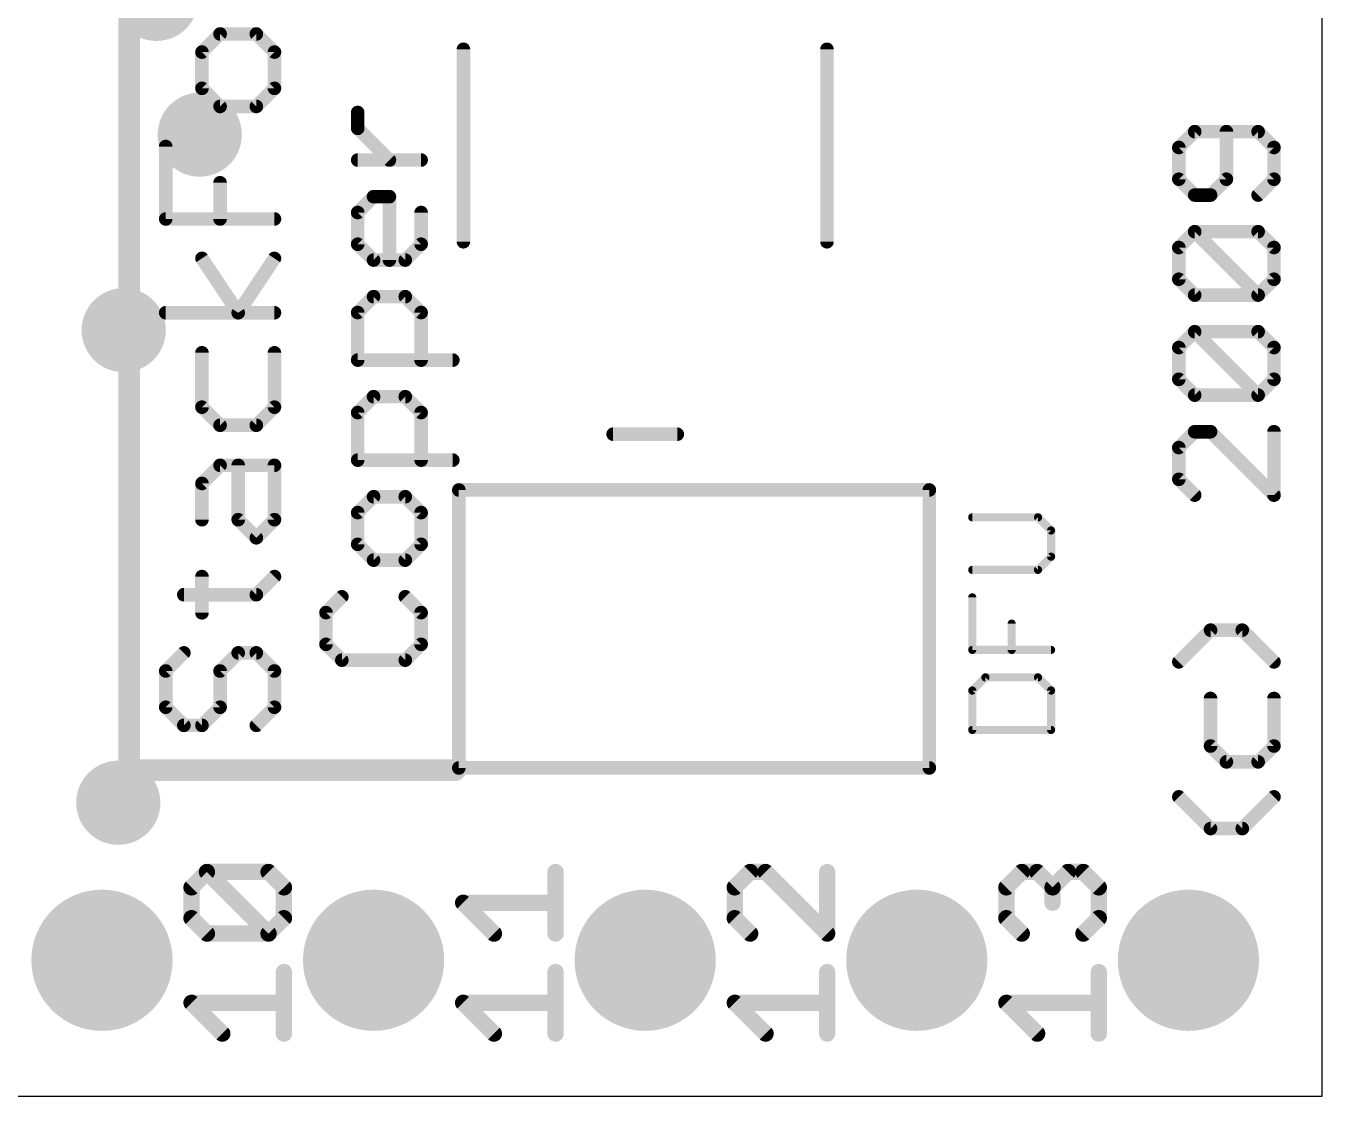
# Model space of a CAD drawing. Extents: x 0 to 2.1, y 0 to 0.71.
# Drawn here: x 1.622 to 2.0992, y 0 to 0.394 of the extents above; entities that cross this region are included whole.
import ezdxf

# ---------------------------------------------------------------- set-up
doc = ezdxf.new("R2010")
doc.units = 0
for name, color, linetype in [('17', 82, 'CONTINUOUS'), ('18', 82, 'CONTINUOUS'), ('20', 7, 'CONTINUOUS'), ('21', 253, 'CONTINUOUS')]:
    doc.layers.add(name, color=color, linetype=linetype)

# ---------------------------------------------------------------- blocks, each defined once
blk = doc.blocks.new('ROUNDP')
at = {"const_width": 0.5}
blk.add_lwpolyline([(0, -0.25, 1), (0, 0.25, 1), (0, -0.25)], format="xyb", dxfattribs=at)
blk = doc.blocks.new('ROUNDV')
at = {"const_width": 0.5}
blk.add_lwpolyline([(0, -0.25, 1), (0, 0.25, 1), (0, -0.25)], format="xyb", dxfattribs=at)

msp = doc.modelspace()

# ---------------------------------------------------------------- linework, layer by layer
at = {"layer": '20'}
for p, q in [((2.099213, 0), (2.099213, 0.707008)), ((0, 0), (2.099213, 0))]:
    msp.add_line(p, q, dxfattribs=at)
at = {"layer": '21'}
for points, const_width in [([(1.66, 0.12), (1.66, 0.61)], 0.008), ([(1.693484, 0.391071), (1.686811, 0.384398)], 0.005), ([(1.706831, 0.391071), (1.693484, 0.391071)], 0.005), ([(1.7135, 0.384398), (1.706831, 0.391071)], 0.005), ([(1.686811, 0.384398), (1.686811, 0.371051)], 0.005), ([(1.7135, 0.371051), (1.7135, 0.384398)], 0.005), ([(1.783071, 0.385433), (1.783071, 0.314567)], 0.005), ([(1.916929, 0.314567), (1.916929, 0.385433)], 0.005), ([(1.686811, 0.371051), (1.693484, 0.364382)], 0.005), ([(1.706831, 0.364382), (1.7135, 0.371051)], 0.005), ([(1.693484, 0.364382), (1.706831, 0.364382)], 0.005), ([(1.74415, 0.356327), (1.74415, 0.362165)], 0.005), ([(1.755827, 0.344654), (1.74415, 0.356327)], 0.005), ([(2.052311, 0.355106), (2.046472, 0.349268)], 0.005), ([(2.075665, 0.355106), (2.052311, 0.355106)], 0.005), ([(2.063988, 0.337591), (2.063988, 0.355106)], 0.005), ([(2.0815, 0.349268), (2.075665, 0.355106)], 0.005), ([(1.673469, 0.322949), (1.673469, 0.349638)], 0.005), ([(2.046472, 0.349268), (2.046472, 0.337591)], 0.005), ([(2.0815, 0.337591), (2.0815, 0.349268)], 0.005), ([(1.7675, 0.344654), (1.74415, 0.344654)], 0.005), ([(2.046472, 0.337591), (2.052311, 0.331756)], 0.005), ([(2.05815, 0.331756), (2.063988, 0.337591)], 0.005), ([(2.075665, 0.331756), (2.0815, 0.337591)], 0.005), ([(1.693484, 0.322949), (1.693484, 0.336291)], 0.005), ([(2.052311, 0.331756), (2.05815, 0.331756)], 0.005), ([(1.74415, 0.325335), (1.749988, 0.331173)], 0.005), ([(1.749988, 0.331173), (1.755827, 0.331173)], 0.005), ([(1.755827, 0.331173), (1.755827, 0.307823)], 0.005), ([(1.7135, 0.322949), (1.673469, 0.322949)], 0.005), ([(1.74415, 0.313657), (1.74415, 0.325335)], 0.005), ([(1.7675, 0.325335), (1.7675, 0.313657)], 0.005), ([(2.046472, 0.312437), (2.052311, 0.318276)], 0.005), ([(2.052311, 0.318276), (2.075665, 0.318276)], 0.005), ([(2.075665, 0.294925), (2.052311, 0.318276)], 0.005), ([(2.075665, 0.318276), (2.0815, 0.312437)], 0.005), ([(1.749988, 0.307823), (1.74415, 0.313657)], 0.005), ([(1.7675, 0.313657), (1.761665, 0.307823)], 0.005), ([(1.700157, 0.288421), (1.686811, 0.308437)], 0.005), ([(1.7135, 0.308437), (1.700157, 0.288421)], 0.005), ([(1.761665, 0.307823), (1.749988, 0.307823)], 0.005), ([(2.046472, 0.30076), (2.046472, 0.312437)], 0.005), ([(2.0815, 0.312437), (2.0815, 0.30076)], 0.005), ([(2.052311, 0.294925), (2.046472, 0.30076)], 0.005), ([(2.0815, 0.30076), (2.075665, 0.294925)], 0.005), ([(1.74415, 0.288504), (1.749988, 0.294343)], 0.005), ([(1.749988, 0.294343), (1.761665, 0.294343)], 0.005), ([(1.761665, 0.294343), (1.7675, 0.288504)], 0.005), ([(2.075665, 0.294925), (2.052311, 0.294925)], 0.005), ([(1.7135, 0.288421), (1.673469, 0.288421)], 0.005), ([(1.74415, 0.270992), (1.74415, 0.288504)], 0.005), ([(1.7675, 0.288504), (1.7675, 0.270992)], 0.005), ([(2.046472, 0.275606), (2.052311, 0.281445)], 0.005), ([(2.052311, 0.281445), (2.075665, 0.281445)], 0.005), ([(2.075665, 0.258094), (2.052311, 0.281445)], 0.005), ([(2.075665, 0.281445), (2.0815, 0.275606)], 0.005), ([(2.046472, 0.263929), (2.046472, 0.275606)], 0.005), ([(2.0815, 0.275606), (2.0815, 0.263929)], 0.005), ([(1.686811, 0.273677), (1.686811, 0.253657)], 0.005), ([(1.7135, 0.253657), (1.7135, 0.273677)], 0.005), ([(1.779173, 0.270992), (1.74415, 0.270992)], 0.005), ([(2.052311, 0.258094), (2.046472, 0.263929)], 0.005), ([(2.0815, 0.263929), (2.075665, 0.258094)], 0.005), ([(1.74415, 0.251673), (1.749988, 0.257512)], 0.005), ([(1.749988, 0.257512), (1.761665, 0.257512)], 0.005), ([(1.761665, 0.257512), (1.7675, 0.251673)], 0.005), ([(2.075665, 0.258094), (2.052311, 0.258094)], 0.005), ([(1.686811, 0.253657), (1.693484, 0.246988)], 0.005), ([(1.706831, 0.246988), (1.7135, 0.253657)], 0.005), ([(1.74415, 0.234161), (1.74415, 0.251673)], 0.005), ([(1.7675, 0.251673), (1.7675, 0.234161)], 0.005), ([(1.693484, 0.246988), (1.706831, 0.246988)], 0.005), ([(1.838189, 0.243701), (1.861811, 0.243701)], 0.005), ([(2.052311, 0.244614), (2.046472, 0.238776)], 0.005), ([(2.05815, 0.244614), (2.052311, 0.244614)], 0.005), ([(2.0815, 0.221264), (2.05815, 0.244614)], 0.005), ([(2.0815, 0.244614), (2.0815, 0.221264)], 0.005), ([(2.046472, 0.238776), (2.046472, 0.227098)], 0.005), ([(1.686811, 0.225571), (1.693484, 0.232244)], 0.005), ([(1.693484, 0.232244), (1.7135, 0.232244)], 0.005), ([(1.700157, 0.212224), (1.700157, 0.232244)], 0.005), ([(1.7135, 0.232244), (1.7135, 0.212224)], 0.005), ([(1.779173, 0.234161), (1.74415, 0.234161)], 0.005), ([(2.046472, 0.227098), (2.052311, 0.221264)], 0.005), ([(1.686811, 0.212224), (1.686811, 0.225571)], 0.005), ([(1.781386, 0.223181), (1.954614, 0.223181)], 0.005), ([(1.781386, 0.120819), (1.781386, 0.223181)], 0.005), ([(1.954614, 0.223181), (1.954614, 0.120819)], 0.005), ([(1.749988, 0.220681), (1.74415, 0.214843)], 0.005), ([(1.761665, 0.220681), (1.749988, 0.220681)], 0.005), ([(1.7675, 0.214843), (1.761665, 0.220681)], 0.005), ([(1.74415, 0.214843), (1.74415, 0.203165)], 0.005), ([(1.7675, 0.203165), (1.7675, 0.214843)], 0.005), ([(1.706831, 0.205555), (1.700157, 0.212224)], 0.005), ([(1.7135, 0.212224), (1.706831, 0.205555)], 0.005), ([(1.99461, 0.213098), (1.970421, 0.213098)], 0.003), ([(1.999445, 0.208264), (1.99461, 0.213098)], 0.003), ([(1.74415, 0.203165), (1.749988, 0.197331)], 0.005), ([(1.761665, 0.197331), (1.7675, 0.203165)], 0.005), ([(1.999445, 0.198587), (1.999445, 0.208264)], 0.003), ([(1.749988, 0.197331), (1.761665, 0.197331)], 0.005), ([(1.99461, 0.193752), (1.999445, 0.198587)], 0.003), ([(1.686811, 0.177933), (1.686811, 0.191276)], 0.005), ([(1.706831, 0.184602), (1.7135, 0.191276)], 0.005), ([(1.970421, 0.193752), (1.99461, 0.193752)], 0.003), ([(1.680142, 0.184602), (1.706831, 0.184602)], 0.005), ([(1.738311, 0.18385), (1.732472, 0.178012)], 0.005), ([(1.7675, 0.178012), (1.761665, 0.18385)], 0.005), ([(1.970421, 0.164287), (1.970421, 0.183634)], 0.003), ([(1.732472, 0.178012), (1.732472, 0.166335)], 0.005), ([(1.7675, 0.166335), (1.7675, 0.178012)], 0.005), ([(1.984933, 0.164287), (1.984933, 0.173961)], 0.003), ([(2.05815, 0.171555), (2.046472, 0.159882)], 0.005), ([(2.069827, 0.171555), (2.05815, 0.171555)], 0.005), ([(2.0815, 0.159882), (2.069827, 0.171555)], 0.005), ([(1.732472, 0.166335), (1.738311, 0.1605)], 0.005), ([(1.761665, 0.1605), (1.7675, 0.166335)], 0.005), ([(1.680142, 0.163189), (1.673469, 0.156516)], 0.005), ([(1.693484, 0.156516), (1.700157, 0.163189)], 0.005), ([(1.700157, 0.163189), (1.706831, 0.163189)], 0.005), ([(1.706831, 0.163189), (1.7135, 0.156516)], 0.005), ([(1.738311, 0.1605), (1.761665, 0.1605)], 0.005), ([(1.999445, 0.164287), (1.970421, 0.164287)], 0.003), ([(1.673469, 0.156516), (1.673469, 0.143169)], 0.005), ([(1.693484, 0.143169), (1.693484, 0.156516)], 0.005), ([(1.7135, 0.156516), (1.7135, 0.143169)], 0.005), ([(1.97526, 0.154169), (1.970421, 0.149335)], 0.003), ([(1.99461, 0.154169), (1.97526, 0.154169)], 0.003), ([(1.999445, 0.149335), (1.99461, 0.154169)], 0.003), ([(1.970421, 0.149335), (1.970421, 0.134823)], 0.003), ([(1.999445, 0.134823), (1.999445, 0.149335)], 0.003), ([(2.05815, 0.146402), (2.05815, 0.128886)], 0.005), ([(2.0815, 0.128886), (2.0815, 0.146402)], 0.005), ([(1.673469, 0.143169), (1.680142, 0.1365)], 0.005), ([(1.686811, 0.1365), (1.693484, 0.143169)], 0.005), ([(1.7135, 0.143169), (1.706831, 0.1365)], 0.005), ([(1.680142, 0.1365), (1.686811, 0.1365)], 0.005), ([(1.970421, 0.134823), (1.999445, 0.134823)], 0.003), ([(2.05815, 0.128886), (2.063988, 0.123051)], 0.005), ([(2.075665, 0.123051), (2.0815, 0.128886)], 0.005), ([(2.063988, 0.123051), (2.075665, 0.123051)], 0.005), ([(1.78, 0.12), (1.66, 0.12)], 0.008), ([(1.954614, 0.120819), (1.781386, 0.120819)], 0.005), ([(2.05815, 0.0985), (2.046472, 0.110173)], 0.005), ([(2.0815, 0.110173), (2.069827, 0.0985)], 0.005), ([(2.069827, 0.0985), (2.05815, 0.0985)], 0.005), ([(1.682972, 0.076843), (1.688646, 0.082516)], 0.006), ([(1.688646, 0.082516), (1.711331, 0.082516)], 0.006), ([(1.711331, 0.059831), (1.688646, 0.082516)], 0.006), ([(1.711331, 0.082516), (1.717, 0.076843)], 0.006), ([(1.817, 0.059831), (1.817, 0.082516)], 0.006), ([(1.888646, 0.082516), (1.882972, 0.076843)], 0.006), ([(1.894315, 0.082516), (1.888646, 0.082516)], 0.006), ([(1.917, 0.059831), (1.894315, 0.082516)], 0.006), ([(1.917, 0.082516), (1.917, 0.059831)], 0.006), ([(1.982972, 0.076843), (1.988646, 0.082516)], 0.006), ([(1.988646, 0.082516), (1.994315, 0.082516)], 0.006), ([(1.994315, 0.082516), (1.999988, 0.076843)], 0.006), ([(1.999988, 0.076843), (2.005657, 0.082516)], 0.006), ([(2.005657, 0.082516), (2.011331, 0.082516)], 0.006), ([(2.011331, 0.082516), (2.017, 0.076843)], 0.006), ([(1.682972, 0.0655), (1.682972, 0.076843)], 0.006), ([(1.717, 0.076843), (1.717, 0.0655)], 0.006), ([(1.882972, 0.076843), (1.882972, 0.0655)], 0.006), ([(1.982972, 0.0655), (1.982972, 0.076843)], 0.006), ([(1.999988, 0.076843), (1.999988, 0.071173)], 0.006), ([(2.017, 0.076843), (2.017, 0.0655)], 0.006), ([(1.794315, 0.059831), (1.782972, 0.071173)], 0.006), ([(1.782972, 0.071173), (1.817, 0.071173)], 0.006), ([(1.688646, 0.059831), (1.682972, 0.0655)], 0.006), ([(1.717, 0.0655), (1.711331, 0.059831)], 0.006), ([(1.882972, 0.0655), (1.888646, 0.059831)], 0.006), ([(1.988646, 0.059831), (1.982972, 0.0655)], 0.006), ([(2.017, 0.0655), (2.011331, 0.059831)], 0.006), ([(1.711331, 0.059831), (1.688646, 0.059831)], 0.006), ([(1.717, 0.023), (1.717, 0.045685)], 0.006), ([(1.817, 0.023), (1.817, 0.045685)], 0.006), ([(1.917, 0.023), (1.917, 0.045685)], 0.006), ([(2.017, 0.023), (2.017, 0.045685)], 0.006), ([(1.694315, 0.023), (1.682972, 0.034343)], 0.006), ([(1.682972, 0.034343), (1.717, 0.034343)], 0.006), ([(1.794315, 0.023), (1.782972, 0.034343)], 0.006), ([(1.782972, 0.034343), (1.817, 0.034343)], 0.006), ([(1.894315, 0.023), (1.882972, 0.034343)], 0.006), ([(1.882972, 0.034343), (1.917, 0.034343)], 0.006), ([(1.994315, 0.023), (1.982972, 0.034343)], 0.006), ([(1.982972, 0.034343), (2.017, 0.034343)], 0.006)]:
    msp.add_lwpolyline(points, dxfattribs=dict(at, const_width=const_width))
for points, const_width in [([(1.693484, 0.392321, 1), (1.693484, 0.389821)], 0.0025), ([(1.694368, 0.390187, 1), (1.6926, 0.391955)], 0.0025), ([(1.707715, 0.391954, 1), (1.705947, 0.390187)], 0.0025), ([(1.706831, 0.389821, 1), (1.706831, 0.392321)], 0.0025), ([(1.688061, 0.384398, 1), (1.685561, 0.384398)], 0.0025), ([(1.71475, 0.384398, 1), (1.71225, 0.384398)], 0.0025), ([(1.784321, 0.385433, 1), (1.781821, 0.385433)], 0.0025), ([(1.918179, 0.385433, 1), (1.915679, 0.385433)], 0.0025), ([(1.685927, 0.385282, 1), (1.687695, 0.383514)], 0.0025), ([(1.712616, 0.383514, 1), (1.714384, 0.385281)], 0.0025), ([(1.687695, 0.371935, 1), (1.685927, 0.370167)], 0.0025), ([(1.685561, 0.371051, 1), (1.688061, 0.371051)], 0.0025), ([(1.71225, 0.371051, 1), (1.71475, 0.371051)], 0.0025), ([(1.714384, 0.370167, 1), (1.712616, 0.371935)], 0.0025), ([(1.693484, 0.365632, 1), (1.693484, 0.363132)], 0.0025), ([(1.692601, 0.363498, 1), (1.694368, 0.365266)], 0.0025), ([(1.705947, 0.365266, 1), (1.707715, 0.363498)], 0.0025), ([(1.706831, 0.363132, 1), (1.706831, 0.365632)], 0.0025), ([(1.7454, 0.362165, 1), (1.7429, 0.362165)], 0.0025), ([(1.745033, 0.357211, 1), (1.743266, 0.355443)], 0.0025), ([(1.7429, 0.356327, 1), (1.7454, 0.356327)], 0.0025), ([(2.052311, 0.356356, 1), (2.052311, 0.353856)], 0.0025), ([(2.053195, 0.354222, 1), (2.051427, 0.35599)], 0.0025), ([(2.065238, 0.355106, 1), (2.062738, 0.355106)], 0.0025), ([(2.07655, 0.35599, 1), (2.074781, 0.354223)], 0.0025), ([(2.075665, 0.353856, 1), (2.075665, 0.356356)], 0.0025), ([(1.674719, 0.349638, 1), (1.672219, 0.349638)], 0.0025), ([(2.047722, 0.349268, 1), (2.045222, 0.349268)], 0.0025), ([(2.045589, 0.350152, 1), (2.047356, 0.348384)], 0.0025), ([(2.08275, 0.349268, 1), (2.08025, 0.349268)], 0.0025), ([(2.080616, 0.348384, 1), (2.082384, 0.350151)], 0.0025), ([(1.74415, 0.345904, 1), (1.74415, 0.343404)], 0.0025), ([(1.754943, 0.34377, 1), (1.756711, 0.345538)], 0.0025), ([(1.7675, 0.343404, 1), (1.7675, 0.345904)], 0.0025), ([(2.047356, 0.338475, 1), (2.045589, 0.336706)], 0.0025), ([(2.045222, 0.337591, 1), (2.047722, 0.337591)], 0.0025), ([(2.062738, 0.337591, 1), (2.065238, 0.337591)], 0.0025), ([(2.064872, 0.336706, 1), (2.063105, 0.338475)], 0.0025), ([(2.08025, 0.337591, 1), (2.08275, 0.337591)], 0.0025), ([(2.082384, 0.336707, 1), (2.080616, 0.338474)], 0.0025), ([(1.694734, 0.336291, 1), (1.692234, 0.336291)], 0.0025), ([(2.052311, 0.333006, 1), (2.052311, 0.330506)], 0.0025), ([(2.05815, 0.330506, 1), (2.05815, 0.333006)], 0.0025), ([(1.749988, 0.332423, 1), (1.749988, 0.329923)], 0.0025), ([(1.750872, 0.330289, 1), (1.749104, 0.332057)], 0.0025), ([(1.757077, 0.331173, 1), (1.754577, 0.331173)], 0.0025), ([(1.755827, 0.329923, 1), (1.755827, 0.332423)], 0.0025), ([(2.051427, 0.330872, 1), (2.053195, 0.33264)], 0.0025), ([(2.057266, 0.33264, 1), (2.059033, 0.330872)], 0.0025), ([(2.074781, 0.33264, 1), (2.076549, 0.330872)], 0.0025), ([(1.673469, 0.324199, 1), (1.673469, 0.321699)], 0.0025), ([(1.7135, 0.321699, 1), (1.7135, 0.324199)], 0.0025), ([(1.7454, 0.325335, 1), (1.7429, 0.325335)], 0.0025), ([(1.743266, 0.326219, 1), (1.745033, 0.324451)], 0.0025), ([(1.76875, 0.325335, 1), (1.76625, 0.325335)], 0.0025), ([(1.672219, 0.322949, 1), (1.674719, 0.322949)], 0.0025), ([(1.692234, 0.322949, 1), (1.694734, 0.322949)], 0.0025), ([(2.052311, 0.319526, 1), (2.052311, 0.317026)], 0.0025), ([(2.053195, 0.31916, 1), (2.051427, 0.317392)], 0.0025), ([(2.053195, 0.317392, 1), (2.051427, 0.319159)], 0.0025), ([(2.07655, 0.319159, 1), (2.074781, 0.317392)], 0.0025), ([(2.075665, 0.317026, 1), (2.075665, 0.319526)], 0.0025), ([(1.745033, 0.314542, 1), (1.743266, 0.312773)], 0.0025), ([(1.768384, 0.312774, 1), (1.766616, 0.314541)], 0.0025), ([(1.781821, 0.314567, 1), (1.784321, 0.314567)], 0.0025), ([(1.915679, 0.314567, 1), (1.918179, 0.314567)], 0.0025), ([(1.687851, 0.30913, 1), (1.685771, 0.307744)], 0.0025), ([(1.71454, 0.307744, 1), (1.71246, 0.30913)], 0.0025), ([(1.7429, 0.313657, 1), (1.7454, 0.313657)], 0.0025), ([(1.749988, 0.309073, 1), (1.749988, 0.306573)], 0.0025), ([(1.761665, 0.306573, 1), (1.761665, 0.309073)], 0.0025), ([(1.76625, 0.313657, 1), (1.76875, 0.313657)], 0.0025), ([(2.047722, 0.312437, 1), (2.045222, 0.312437)], 0.0025), ([(2.045589, 0.313321, 1), (2.047356, 0.311553)], 0.0025), ([(2.08275, 0.312437, 1), (2.08025, 0.312437)], 0.0025), ([(2.080616, 0.311553, 1), (2.082384, 0.313321)], 0.0025), ([(1.749105, 0.306939, 1), (1.750872, 0.308707)], 0.0025), ([(1.754577, 0.307823, 1), (1.757077, 0.307823)], 0.0025), ([(1.760781, 0.308707, 1), (1.762549, 0.306939)], 0.0025), ([(2.045222, 0.30076, 1), (2.047722, 0.30076)], 0.0025), ([(2.047356, 0.301644, 1), (2.045589, 0.299876)], 0.0025), ([(2.08025, 0.30076, 1), (2.08275, 0.30076)], 0.0025), ([(2.082384, 0.299876, 1), (2.080616, 0.301644)], 0.0025), ([(1.749988, 0.295593, 1), (1.749988, 0.293093)], 0.0025), ([(1.750872, 0.293459, 1), (1.749104, 0.295226)], 0.0025), ([(1.76255, 0.295226, 1), (1.760781, 0.293459)], 0.0025), ([(1.761665, 0.293093, 1), (1.761665, 0.295593)], 0.0025), ([(2.052311, 0.296175, 1), (2.052311, 0.293675)], 0.0025), ([(2.051427, 0.294041, 1), (2.053195, 0.295809)], 0.0025), ([(2.074781, 0.295809, 1), (2.076549, 0.294041)], 0.0025), ([(2.074782, 0.294041, 1), (2.076549, 0.295809)], 0.0025), ([(2.075665, 0.293675, 1), (2.075665, 0.296175)], 0.0025), ([(1.673469, 0.289671, 1), (1.673469, 0.287171)], 0.0025), ([(1.699117, 0.289115, 1), (1.701198, 0.287728)], 0.0025), ([(1.699117, 0.287728, 1), (1.701197, 0.289115)], 0.0025), ([(1.7135, 0.287171, 1), (1.7135, 0.289671)], 0.0025), ([(1.7454, 0.288504, 1), (1.7429, 0.288504)], 0.0025), ([(1.743266, 0.289388, 1), (1.745033, 0.28762)], 0.0025), ([(1.76875, 0.288504, 1), (1.76625, 0.288504)], 0.0025), ([(1.766616, 0.28762, 1), (1.768384, 0.289388)], 0.0025), ([(2.052311, 0.282695, 1), (2.052311, 0.280195)], 0.0025), ([(2.053195, 0.282329, 1), (2.051427, 0.280561)], 0.0025), ([(2.053195, 0.280561, 1), (2.051427, 0.282329)], 0.0025), ([(2.07655, 0.282328, 1), (2.074781, 0.280561)], 0.0025), ([(2.075665, 0.280195, 1), (2.075665, 0.282695)], 0.0025), ([(2.047722, 0.275606, 1), (2.045222, 0.275606)], 0.0025), ([(2.045589, 0.27649, 1), (2.047356, 0.274722)], 0.0025), ([(2.08275, 0.275606, 1), (2.08025, 0.275606)], 0.0025), ([(2.080616, 0.274723, 1), (2.082384, 0.27649)], 0.0025), ([(1.688061, 0.273677, 1), (1.685561, 0.273677)], 0.0025), ([(1.71475, 0.273677, 1), (1.71225, 0.273677)], 0.0025), ([(1.74415, 0.272242, 1), (1.74415, 0.269742)], 0.0025), ([(1.7429, 0.270992, 1), (1.7454, 0.270992)], 0.0025), ([(1.76625, 0.270992, 1), (1.76875, 0.270992)], 0.0025), ([(1.779173, 0.269742, 1), (1.779173, 0.272242)], 0.0025), ([(2.045222, 0.263929, 1), (2.047722, 0.263929)], 0.0025), ([(2.047356, 0.264813, 1), (2.045589, 0.263045)], 0.0025), ([(2.08025, 0.263929, 1), (2.08275, 0.263929)], 0.0025), ([(2.082384, 0.263045, 1), (2.080616, 0.264813)], 0.0025), ([(1.749988, 0.258762, 1), (1.749988, 0.256262)], 0.0025), ([(1.750872, 0.256628, 1), (1.749104, 0.258396)], 0.0025), ([(1.76255, 0.258395, 1), (1.760781, 0.256628)], 0.0025), ([(1.761665, 0.256262, 1), (1.761665, 0.258762)], 0.0025), ([(2.052311, 0.259344, 1), (2.052311, 0.256844)], 0.0025), ([(2.051427, 0.25721, 1), (2.053195, 0.258979)], 0.0025), ([(2.074781, 0.258978, 1), (2.076549, 0.257211)], 0.0025), ([(2.074782, 0.257211, 1), (2.076549, 0.258978)], 0.0025), ([(2.075665, 0.256844, 1), (2.075665, 0.259344)], 0.0025), ([(1.687695, 0.254542, 1), (1.685927, 0.252773)], 0.0025), ([(1.685561, 0.253657, 1), (1.688061, 0.253657)], 0.0025), ([(1.71225, 0.253657, 1), (1.71475, 0.253657)], 0.0025), ([(1.714384, 0.252774, 1), (1.712616, 0.254541)], 0.0025), ([(1.7454, 0.251673, 1), (1.7429, 0.251673)], 0.0025), ([(1.743266, 0.252557, 1), (1.745033, 0.250789)], 0.0025), ([(1.76875, 0.251673, 1), (1.76625, 0.251673)], 0.0025), ([(1.766616, 0.25079, 1), (1.768384, 0.252557)], 0.0025), ([(1.693484, 0.248238, 1), (1.693484, 0.245738)], 0.0025), ([(1.692601, 0.246104, 1), (1.694368, 0.247872)], 0.0025), ([(1.705947, 0.247872, 1), (1.707715, 0.246104)], 0.0025), ([(1.706831, 0.245738, 1), (1.706831, 0.248238)], 0.0025), ([(1.838189, 0.244951, 1), (1.838189, 0.242451)], 0.0025), ([(1.861811, 0.242451, 1), (1.861811, 0.244951)], 0.0025), ([(2.052311, 0.245864, 1), (2.052311, 0.243364)], 0.0025), ([(2.053195, 0.24373, 1), (2.051427, 0.245498)], 0.0025), ([(2.059033, 0.245498, 1), (2.057266, 0.24373)], 0.0025), ([(2.05815, 0.243364, 1), (2.05815, 0.245864)], 0.0025), ([(2.08275, 0.244614, 1), (2.08025, 0.244614)], 0.0025), ([(2.047722, 0.238776, 1), (2.045222, 0.238776)], 0.0025), ([(2.045589, 0.239659, 1), (2.047356, 0.237892)], 0.0025), ([(1.693484, 0.233494, 1), (1.693484, 0.230994)], 0.0025), ([(1.694368, 0.23136, 1), (1.6926, 0.233128)], 0.0025), ([(1.701407, 0.232244, 1), (1.698907, 0.232244)], 0.0025), ([(1.71475, 0.232244, 1), (1.71225, 0.232244)], 0.0025), ([(1.7135, 0.230994, 1), (1.7135, 0.233494)], 0.0025), ([(1.74415, 0.235411, 1), (1.74415, 0.232911)], 0.0025), ([(1.7429, 0.234161, 1), (1.7454, 0.234161)], 0.0025), ([(1.76625, 0.234161, 1), (1.76875, 0.234161)], 0.0025), ([(1.779173, 0.232911, 1), (1.779173, 0.235411)], 0.0025), ([(2.047356, 0.227983, 1), (2.045589, 0.226214)], 0.0025), ([(1.688061, 0.225571, 1), (1.685561, 0.225571)], 0.0025), ([(1.685927, 0.226455, 1), (1.687695, 0.224687)], 0.0025), ([(1.781386, 0.224431, 1), (1.781386, 0.221931)], 0.0025), ([(1.782636, 0.223181, 1), (1.780136, 0.223181)], 0.0025), ([(1.955864, 0.223181, 1), (1.953364, 0.223181)], 0.0025), ([(1.954614, 0.221931, 1), (1.954614, 0.224431)], 0.0025), ([(2.045222, 0.227098, 1), (2.047722, 0.227098)], 0.0025), ([(1.749988, 0.221931, 1), (1.749988, 0.219431)], 0.0025), ([(1.750872, 0.219797, 1), (1.749104, 0.221565)], 0.0025), ([(1.76255, 0.221565, 1), (1.760781, 0.219798)], 0.0025), ([(1.761665, 0.219431, 1), (1.761665, 0.221931)], 0.0025), ([(2.051427, 0.22038, 1), (2.053195, 0.222148)], 0.0025), ([(2.08025, 0.221264, 1), (2.08275, 0.221264)], 0.0025), ([(2.080616, 0.22038, 1), (2.082384, 0.222148)], 0.0025), ([(1.7454, 0.214843, 1), (1.7429, 0.214843)], 0.0025), ([(1.743266, 0.215726, 1), (1.745033, 0.213959)], 0.0025), ([(1.76875, 0.214843, 1), (1.76625, 0.214843)], 0.0025), ([(1.766616, 0.213959, 1), (1.768384, 0.215726)], 0.0025), ([(1.685561, 0.212224, 1), (1.688061, 0.212224)], 0.0025), ([(1.701041, 0.213109, 1), (1.699274, 0.21134)], 0.0025), ([(1.698907, 0.212224, 1), (1.701407, 0.212224)], 0.0025), ([(1.71225, 0.212224, 1), (1.71475, 0.212224)], 0.0025), ([(1.714384, 0.211341, 1), (1.712616, 0.213108)], 0.0025), ([(1.970421, 0.213848, 1), (1.970421, 0.212348)], 0.0015), ([(1.995141, 0.213629, 1), (1.99408, 0.212568)], 0.0015), ([(1.99461, 0.212348, 1), (1.99461, 0.213848)], 0.0015), ([(1.705947, 0.206439, 1), (1.707715, 0.204671)], 0.0025), ([(1.705947, 0.204671, 1), (1.707714, 0.206439)], 0.0025), ([(1.745033, 0.20405, 1), (1.743266, 0.202281)], 0.0025), ([(1.768384, 0.202281, 1), (1.766616, 0.204049)], 0.0025), ([(2.000195, 0.208264, 1), (1.998695, 0.208264)], 0.0015), ([(1.998915, 0.207733, 1), (1.999975, 0.208794)], 0.0015), ([(1.7429, 0.203165, 1), (1.7454, 0.203165)], 0.0025), ([(1.76625, 0.203165, 1), (1.76875, 0.203165)], 0.0025), ([(1.749988, 0.198581, 1), (1.749988, 0.196081)], 0.0025), ([(1.749105, 0.196447, 1), (1.750872, 0.198215)], 0.0025), ([(1.760781, 0.198215, 1), (1.762549, 0.196447)], 0.0025), ([(1.761665, 0.196081, 1), (1.761665, 0.198581)], 0.0025), ([(1.998695, 0.198587, 1), (2.000195, 0.198587)], 0.0015), ([(1.999975, 0.198056, 1), (1.998915, 0.199117)], 0.0015), ([(1.688061, 0.191276, 1), (1.685561, 0.191276)], 0.0025), ([(1.714384, 0.190392, 1), (1.712616, 0.192159)], 0.0025), ([(1.970421, 0.194502, 1), (1.970421, 0.193002)], 0.0015), ([(1.99408, 0.194282, 1), (1.995141, 0.193222)], 0.0015), ([(1.99461, 0.193002, 1), (1.99461, 0.194502)], 0.0015), ([(1.680142, 0.185852, 1), (1.680142, 0.183352)], 0.0025), ([(1.705947, 0.185486, 1), (1.707715, 0.183719)], 0.0025), ([(1.706831, 0.183352, 1), (1.706831, 0.185852)], 0.0025), ([(1.739195, 0.182967, 1), (1.737427, 0.184734)], 0.0025), ([(1.76255, 0.184734, 1), (1.760781, 0.182967)], 0.0025), ([(1.971171, 0.183634, 1), (1.969671, 0.183634)], 0.0015), ([(1.685561, 0.177933, 1), (1.688061, 0.177933)], 0.0025), ([(1.733722, 0.178012, 1), (1.731222, 0.178012)], 0.0025), ([(1.731589, 0.178896, 1), (1.733356, 0.177128)], 0.0025), ([(1.76875, 0.178012, 1), (1.76625, 0.178012)], 0.0025), ([(1.766616, 0.177128, 1), (1.768384, 0.178895)], 0.0025), ([(1.985683, 0.173961, 1), (1.984183, 0.173961)], 0.0015), ([(2.05815, 0.172805, 1), (2.05815, 0.170305)], 0.0025), ([(2.059033, 0.170671, 1), (2.057266, 0.172439)], 0.0025), ([(2.070711, 0.172439, 1), (2.068943, 0.170671)], 0.0025), ([(2.069827, 0.170305, 1), (2.069827, 0.172805)], 0.0025), ([(1.733356, 0.167219, 1), (1.731589, 0.16545)], 0.0025), ([(1.731222, 0.166335, 1), (1.733722, 0.166335)], 0.0025), ([(1.76625, 0.166335, 1), (1.76875, 0.166335)], 0.0025), ([(1.768384, 0.165451, 1), (1.766616, 0.167219)], 0.0025), ([(1.681026, 0.162305, 1), (1.679258, 0.164073)], 0.0025), ([(1.700157, 0.164439, 1), (1.700157, 0.161939)], 0.0025), ([(1.701041, 0.162305, 1), (1.699274, 0.164073)], 0.0025), ([(1.707715, 0.164073, 1), (1.705947, 0.162305)], 0.0025), ([(1.706831, 0.161939, 1), (1.706831, 0.164439)], 0.0025), ([(1.738311, 0.16175, 1), (1.738311, 0.15925)], 0.0025), ([(1.737427, 0.159616, 1), (1.739195, 0.161384)], 0.0025), ([(1.760781, 0.161384, 1), (1.762549, 0.159616)], 0.0025), ([(1.761665, 0.15925, 1), (1.761665, 0.16175)], 0.0025), ([(1.970421, 0.165037, 1), (1.970421, 0.163537)], 0.0015), ([(1.969671, 0.164287, 1), (1.971171, 0.164287)], 0.0015), ([(1.984183, 0.164287, 1), (1.985683, 0.164287)], 0.0015), ([(1.999445, 0.163537, 1), (1.999445, 0.165037)], 0.0015), ([(1.674719, 0.156516, 1), (1.672219, 0.156516)], 0.0025), ([(1.672585, 0.1574, 1), (1.674352, 0.155632)], 0.0025), ([(1.694734, 0.156516, 1), (1.692234, 0.156516)], 0.0025), ([(1.6926, 0.1574, 1), (1.694368, 0.155632)], 0.0025), ([(1.71475, 0.156516, 1), (1.71225, 0.156516)], 0.0025), ([(1.712616, 0.155632, 1), (1.714384, 0.157399)], 0.0025), ([(2.045589, 0.160766, 1), (2.047356, 0.158998)], 0.0025), ([(2.080616, 0.158998, 1), (2.082384, 0.160766)], 0.0025), ([(1.97526, 0.154919, 1), (1.97526, 0.153419)], 0.0015), ([(1.97579, 0.153639, 1), (1.97473, 0.1547)], 0.0015), ([(1.995141, 0.1547, 1), (1.99408, 0.153639)], 0.0015), ([(1.99461, 0.153419, 1), (1.99461, 0.154919)], 0.0015), ([(1.971171, 0.149335, 1), (1.969671, 0.149335)], 0.0015), ([(1.969891, 0.149865, 1), (1.970951, 0.148804)], 0.0015), ([(2.000195, 0.149335, 1), (1.998695, 0.149335)], 0.0015), ([(1.998915, 0.148804, 1), (1.999975, 0.149865)], 0.0015), ([(2.0594, 0.146402, 1), (2.0569, 0.146402)], 0.0025), ([(2.08275, 0.146402, 1), (2.08025, 0.146402)], 0.0025), ([(1.674352, 0.144053, 1), (1.672585, 0.142285)], 0.0025), ([(1.672219, 0.143169, 1), (1.674719, 0.143169)], 0.0025), ([(1.692234, 0.143169, 1), (1.694734, 0.143169)], 0.0025), ([(1.694368, 0.142285, 1), (1.692601, 0.144053)], 0.0025), ([(1.71225, 0.143169, 1), (1.71475, 0.143169)], 0.0025), ([(1.714384, 0.142285, 1), (1.712616, 0.144053)], 0.0025), ([(1.680142, 0.13775, 1), (1.680142, 0.13525)], 0.0025), ([(1.679258, 0.135616, 1), (1.681025, 0.137384)], 0.0025), ([(1.685927, 0.137384, 1), (1.687695, 0.135616)], 0.0025), ([(1.686811, 0.13525, 1), (1.686811, 0.13775)], 0.0025), ([(1.705947, 0.137384, 1), (1.707715, 0.135616)], 0.0025), ([(1.970421, 0.135573, 1), (1.970421, 0.134073)], 0.0015), ([(1.969671, 0.134823, 1), (1.971171, 0.134823)], 0.0015), ([(1.998695, 0.134823, 1), (2.000195, 0.134823)], 0.0015), ([(1.999445, 0.134073, 1), (1.999445, 0.135573)], 0.0015), ([(2.059033, 0.12977, 1), (2.057266, 0.128002)], 0.0025), ([(2.0569, 0.128886, 1), (2.0594, 0.128886)], 0.0025), ([(2.08025, 0.128886, 1), (2.08275, 0.128886)], 0.0025), ([(2.082384, 0.128002, 1), (2.080616, 0.12977)], 0.0025), ([(2.063988, 0.124301, 1), (2.063988, 0.121801)], 0.0025), ([(2.063105, 0.122167, 1), (2.064872, 0.123935)], 0.0025), ([(2.074781, 0.123935, 1), (2.076549, 0.122167)], 0.0025), ([(2.075665, 0.121801, 1), (2.075665, 0.124301)], 0.0025), ([(1.66, 0.122, 1), (1.66, 0.118)], 0.004), ([(1.658, 0.12, 1), (1.662, 0.12)], 0.004), ([(1.78, 0.118, 1), (1.78, 0.122)], 0.004), ([(1.781386, 0.122069, 1), (1.781386, 0.119569)], 0.0025), ([(1.780136, 0.120819, 1), (1.782636, 0.120819)], 0.0025), ([(1.953364, 0.120819, 1), (1.955864, 0.120819)], 0.0025), ([(1.954614, 0.119569, 1), (1.954614, 0.122069)], 0.0025), ([(2.047356, 0.111057, 1), (2.045589, 0.109289)], 0.0025), ([(2.082384, 0.109289, 1), (2.080616, 0.111057)], 0.0025), ([(2.05815, 0.09975, 1), (2.05815, 0.09725)], 0.0025), ([(2.057266, 0.097616, 1), (2.059033, 0.099384)], 0.0025), ([(2.068943, 0.099384, 1), (2.070711, 0.097616)], 0.0025), ([(2.069827, 0.09725, 1), (2.069827, 0.09975)], 0.0025), ([(1.688646, 0.084016, 1), (1.688646, 0.081016)], 0.003), ([(1.689706, 0.083576, 1), (1.687585, 0.081455)], 0.003), ([(1.689706, 0.081455, 1), (1.687585, 0.083576)], 0.003), ([(1.712392, 0.083576, 1), (1.71027, 0.081455)], 0.003), ([(1.711331, 0.081016, 1), (1.711331, 0.084016)], 0.003), ([(1.8185, 0.082516, 1), (1.8155, 0.082516)], 0.003), ([(1.888646, 0.084016, 1), (1.888646, 0.081016)], 0.003), ([(1.889706, 0.081455, 1), (1.887585, 0.083576)], 0.003), ([(1.895376, 0.083576, 1), (1.893254, 0.081455)], 0.003), ([(1.894315, 0.081016, 1), (1.894315, 0.084016)], 0.003), ([(1.9185, 0.082516, 1), (1.9155, 0.082516)], 0.003), ([(1.988646, 0.084016, 1), (1.988646, 0.081016)], 0.003), ([(1.989706, 0.081455, 1), (1.987585, 0.083576)], 0.003), ([(1.995376, 0.083576, 1), (1.993254, 0.081455)], 0.003), ([(1.994315, 0.081016, 1), (1.994315, 0.084016)], 0.003), ([(2.005657, 0.084016, 1), (2.005657, 0.081016)], 0.003), ([(2.006719, 0.081455, 1), (2.004596, 0.083576)], 0.003), ([(2.012392, 0.083576, 1), (2.01027, 0.081455)], 0.003), ([(2.011331, 0.081016, 1), (2.011331, 0.084016)], 0.003), ([(1.684472, 0.076843, 1), (1.681472, 0.076843)], 0.003), ([(1.681912, 0.077903, 1), (1.684033, 0.075782)], 0.003), ([(1.7185, 0.076843, 1), (1.7155, 0.076843)], 0.003), ([(1.715939, 0.075782, 1), (1.718061, 0.077903)], 0.003), ([(1.884472, 0.076843, 1), (1.881472, 0.076843)], 0.003), ([(1.881912, 0.077903, 1), (1.884033, 0.075782)], 0.003), ([(1.984472, 0.076843, 1), (1.981472, 0.076843)], 0.003), ([(1.981912, 0.077903, 1), (1.984033, 0.075782)], 0.003), ([(2.001488, 0.076843, 1), (1.998488, 0.076843)], 0.003), ([(1.998927, 0.077903, 1), (2.001049, 0.075782)], 0.003), ([(1.998928, 0.075782, 1), (2.001049, 0.077903)], 0.003), ([(2.0185, 0.076843, 1), (2.0155, 0.076843)], 0.003), ([(2.015939, 0.075782, 1), (2.018061, 0.077903)], 0.003), ([(1.782972, 0.072673, 1), (1.782972, 0.069673)], 0.003), ([(1.784033, 0.072234, 1), (1.781912, 0.070113)], 0.003), ([(1.817, 0.069673, 1), (1.817, 0.072673)], 0.003), ([(1.998488, 0.071173, 1), (2.001488, 0.071173)], 0.003), ([(1.684033, 0.066561, 1), (1.681912, 0.064439)], 0.003), ([(1.681472, 0.0655, 1), (1.684472, 0.0655)], 0.003), ([(1.7155, 0.0655, 1), (1.7185, 0.0655)], 0.003), ([(1.718061, 0.064439, 1), (1.715939, 0.066561)], 0.003), ([(1.884033, 0.066561, 1), (1.881912, 0.064439)], 0.003), ([(1.881472, 0.0655, 1), (1.884472, 0.0655)], 0.003), ([(1.984033, 0.066561, 1), (1.981912, 0.064439)], 0.003), ([(1.981472, 0.0655, 1), (1.984472, 0.0655)], 0.003), ([(2.0155, 0.0655, 1), (2.0185, 0.0655)], 0.003), ([(2.018061, 0.064439, 1), (2.015939, 0.066561)], 0.003), ([(1.688646, 0.061331, 1), (1.688646, 0.058331)], 0.003), ([(1.687585, 0.05877, 1), (1.689706, 0.060892)], 0.003), ([(1.71027, 0.060891, 1), (1.712391, 0.05877)], 0.003), ([(1.71027, 0.05877, 1), (1.712391, 0.060891)], 0.003), ([(1.711331, 0.058331, 1), (1.711331, 0.061331)], 0.003), ([(1.793254, 0.05877, 1), (1.795376, 0.060891)], 0.003), ([(1.887585, 0.05877, 1), (1.889706, 0.060892)], 0.003), ([(1.915939, 0.05877, 1), (1.918061, 0.060891)], 0.003), ([(1.987585, 0.05877, 1), (1.989706, 0.060892)], 0.003), ([(2.01027, 0.060891, 1), (2.012391, 0.05877)], 0.003), ([(1.8155, 0.059831, 1), (1.8185, 0.059831)], 0.003), ([(1.9155, 0.059831, 1), (1.9185, 0.059831)], 0.003), ([(1.7185, 0.045685, 1), (1.7155, 0.045685)], 0.003), ([(1.8185, 0.045685, 1), (1.8155, 0.045685)], 0.003), ([(1.9185, 0.045685, 1), (1.9155, 0.045685)], 0.003), ([(2.0185, 0.045685, 1), (2.0155, 0.045685)], 0.003), ([(1.682972, 0.035843, 1), (1.682972, 0.032843)], 0.003), ([(1.684033, 0.035403, 1), (1.681912, 0.033282)], 0.003), ([(1.717, 0.032843, 1), (1.717, 0.035843)], 0.003), ([(1.782972, 0.035843, 1), (1.782972, 0.032843)], 0.003), ([(1.784033, 0.035403, 1), (1.781912, 0.033282)], 0.003), ([(1.817, 0.032843, 1), (1.817, 0.035843)], 0.003), ([(1.882972, 0.035843, 1), (1.882972, 0.032843)], 0.003), ([(1.884033, 0.035403, 1), (1.881912, 0.033282)], 0.003), ([(1.917, 0.032843, 1), (1.917, 0.035843)], 0.003), ([(1.982972, 0.035843, 1), (1.982972, 0.032843)], 0.003), ([(1.984033, 0.035403, 1), (1.981912, 0.033282)], 0.003), ([(2.017, 0.032843, 1), (2.017, 0.035843)], 0.003), ([(1.693254, 0.021939, 1), (1.695376, 0.024061)], 0.003), ([(1.7155, 0.023, 1), (1.7185, 0.023)], 0.003), ([(1.793254, 0.021939, 1), (1.795376, 0.024061)], 0.003), ([(1.8155, 0.023, 1), (1.8185, 0.023)], 0.003), ([(1.893254, 0.021939, 1), (1.895376, 0.024061)], 0.003), ([(1.9155, 0.023, 1), (1.9185, 0.023)], 0.003), ([(1.993254, 0.021939, 1), (1.995376, 0.024061)], 0.003), ([(2.0155, 0.023, 1), (2.0185, 0.023)], 0.003)]:
    msp.add_lwpolyline(points, format="xyb", dxfattribs=dict(at, const_width=const_width))

# ---------------------------------------------------------------- block references
at = {"layer": '17', "xscale": 0.052, "yscale": 0.052, "rotation": 90}
for p in [(1.65, 0.05), (1.65, 0.05), (1.75, 0.05), (1.75, 0.05), (1.85, 0.05), (1.85, 0.05), (1.95, 0.05), (1.95, 0.05), (2.05, 0.05), (2.05, 0.05)]:
    msp.add_blockref('ROUNDP', p, dxfattribs=at)
at = {"layer": '18', "xscale": 0.031, "yscale": 0.031}
for p in [(1.67, 0.404), (1.686, 0.354), (1.658, 0.282), (1.656, 0.108)]:
    msp.add_blockref('ROUNDV', p, dxfattribs=at)

doc.saveas('drawing.dxf')
